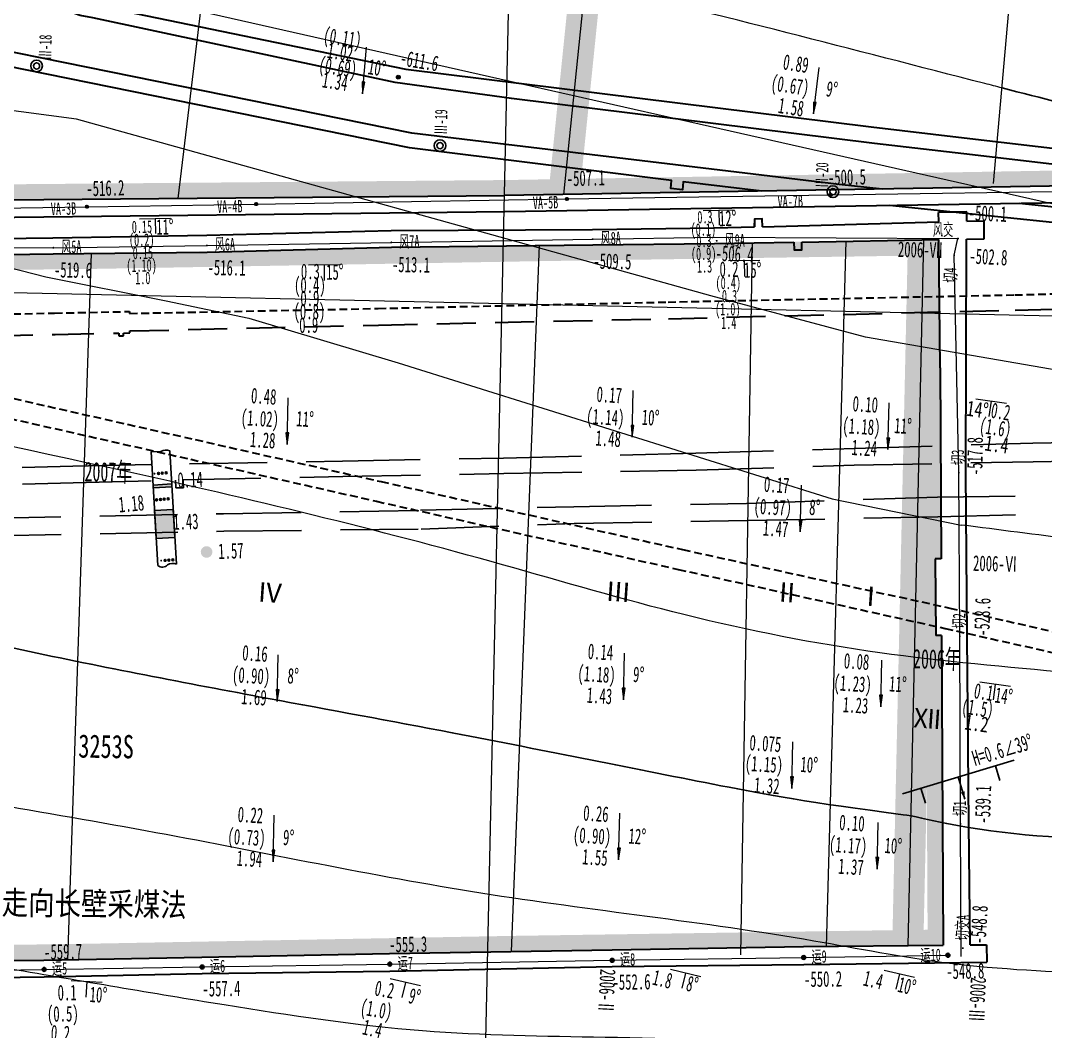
# Model space of a CAD drawing. Header units: millimetres. Extents: x 97264 to 263559, y 385279 to 783825.
# Drawn here: x 97470.9 to 97734.6, y 386539 to 386798.9 of the extents above; entities that cross this region are included whole.
import ezdxf

# ---------------------------------------------------------------- set-up
doc = ezdxf.new("R2010")
doc.units = ezdxf.units.MM
doc.linetypes.add('2-1', pattern=[3, 2, -1])
for name, color, linetype in [('DZ-等高线', 7, 'Continuous'), ('图廓方格网', 7, 'Continuous'), ('岩巷巷道及名称', 30, 'Continuous'), ('岩巷高程点', 30, 'Continuous'), ('工作面内煤层产状及注记', 7, 'Continuous'), ('工作面月采线及注记', 7, 'Continuous'), ('工作面煤层小柱状及注记', 7, 'Continuous'), ('工作面编号', 7, 'Continuous'), ('工作面采煤方法', 7, 'Continuous'), ('巷道掘进点位及日期', 7, 'Continuous'), ('断层井巷实测', 1, 'Continuous'), ('测量永久导线点', 18, 'Continuous'), ('测量永久导线点名称', 7, 'Continuous'), ('煤巷-测点标高', 7, 'Continuous'), ('煤巷-测点点号', 7, 'Continuous'), ('煤巷-测点符号', 7, 'Continuous'), ('煤巷12-1甲巷道及名称', 3, 'Continuous'), ('煤巷5巷道及名称', 7, 'Continuous'), ('煤巷5巷道导线', 254, 'Continuous'), ('煤巷5高程点', 7, 'Continuous'), ('煤巷5高程点名称', 7, 'Continuous'), ('煤巷8巷道及名称', 8, 'Continuous'), ('采空区边界颜色2、7', 7, 'Continuous'), ('采空区边界颜色3、8', 7, 'Continuous'), ('采空区边界颜色4、9', 7, 'Continuous'), ('采面产状', 7, 'Continuous')]:
    doc.layers.add(name, color=color, linetype=linetype)
for name, color, linetype, lineweight in [('DZ7煤煤巷', 7, 'Continuous', 30), ('工作面回采年度', 7, 'Continuous', 0), ('煤层产状', 7, 'Continuous', 15), ('采空区边界颜色1、6', 243, 'Continuous', 0)]:
    doc.layers.add(name, color=color, linetype=linetype, lineweight=lineweight)
doc.styles.add('2巷道名称、边界、露头、断层等名称注记', font='simfang.ttf', dxfattribs={"width": 0.83, "height": 6})
doc.styles.add('HT', font='simhei.ttf', dxfattribs={"width": 0.9})
doc.styles.add('hzsd', font='simhei.ttf', dxfattribs={"width": 0.7})
doc.styles.add('工作面回采年度、钻孔编号注记', font='', dxfattribs={"width": 0.6, "height": 5})
doc.styles.add('工作面月份回采注记', font='', dxfattribs={"height": 5})
doc.styles.add('工作面编号、露天采掘机械编号', font='', dxfattribs={"width": 0.7, "height": 6})
doc.styles.add('测点标高', font='simhei.ttf', dxfattribs={"width": 0.7, "height": 2})
doc.styles.add('测点编号', font='simhei.ttf', dxfattribs={"width": 0.6, "height": 3.2})
doc.styles.add('点号', font='simhei.ttf', dxfattribs={"width": 0.75})
doc.styles.add('高程、煤厚、断层产状要素等数字注记', font='simhei.ttf', dxfattribs={"width": 0.6, "height": 4})
doc.styles.get('工作面回采年度、钻孔编号注记').set_extended_font_data('SimSun')
doc.styles.get('工作面月份回采注记').set_extended_font_data('SimSun')
doc.styles.get('工作面编号、露天采掘机械编号').set_extended_font_data('SimSun')

# ---------------------------------------------------------------- blocks, each defined once
blk = doc.blocks.new('cdmh')
blk.add_circle((0, 0), 0.25)
for tag, p, height, style, width in [('点号', (0.7, 1), 1.6, '点号', 0.8), ('标高', (3.8, 0), 2, '测点标高', 0.7)]:
    blk.add_attdef(tag, p, '', height=height, rotation=90, dxfattribs=dict(style=style, width=width))
at = {"style": '测点标高', "width": 0.7, "flags": 1}
for tag, p in [('左帮', (-0.5, -3)), ('右帮', (2, -3))]:
    blk.add_attdef(tag, p, '', height=2, rotation=90, dxfattribs=at)
blk = doc.blocks.new('czh')
at = {"color": 0}
for p, q in [((0, 0), (0, 2)), ((-2, 0), (2, 0))]:
    blk.add_line(p, q, dxfattribs=at)
at = {"style": 'hzsd', "width": 0.85}
for tag, p in [('倾角', (-3, 3)), ('结构1', (3, 0)), ('结构2', (3, -3)), ('结构3', (3, -6))]:
    blk.add_attdef(tag, p, '', height=2, dxfattribs=at)
at = {"style": 'hzsd', "width": 0.85, "flags": 1}
blk.add_attdef('倾向', (1, 3), '', height=2, dxfattribs=at)
blk = doc.blocks.new('dcv')
at = {"color": 1}
for p, q in [((0, 0), (0, 3)), ((-5, 0), (-5, 2)), ((5, 0), (5, 2)), ((-7.5, 0), (7.5, 0))]:
    blk.add_line(p, q, dxfattribs=at)
blk.add_lwpolyline([(0, 3, 0, 0.5, 0), (0, 2, 0.5, 0.5, 0)], format="xyseb", dxfattribs=at)
at = {"style": 'hzsd', "width": 0.85, "flags": 1}
for tag, p in [('性质', (5.27, 4.38)), ('倾向', (-5.63, 4.18)), ('标高', (8.5, -3))]:
    blk.add_attdef(tag, p, '', height=2, dxfattribs=at)
at = {"style": 'hzsd', "width": 0.85}
for tag, p in [('编号', (8.5, 0)), ('产状', (-7, -3.49))]:
    blk.add_attdef(tag, p, '', height=2, dxfattribs=at)
blk = doc.blocks.new('CD-MH')
at = {"layer": '煤巷-测点符号', "ltscale": 10, "const_width": 0.125}
blk.add_lwpolyline([(-0.0625, 0, 1), (0.0625, 0, 1)], format="xyb", close=True, dxfattribs=at)
at = {"ltscale": 10, "style": '测点标高', "width": 0.7, "flags": 1}
for tag, p in [('左帮', (-0.5, -3)), ('右帮', (2, -3))]:
    blk.add_attdef(tag, p, '', height=2, rotation=88, dxfattribs=at)
at = {"layer": '煤巷-测点标高', "ltscale": 10, "style": '测点标高', "width": 0.7}
blk.add_attdef('标高', (3.8, 0), '', height=2, rotation=88, dxfattribs=at)
at = {"layer": '煤巷-测点点号', "ltscale": 10, "style": '点号', "width": 0.8}
blk.add_attdef('点号', (0.7, 1), '', height=1.6, rotation=90, dxfattribs=at)
blk = doc.blocks.new('9')
at = {"layer": '采面产状', "lineweight": 5}
h = blk.add_hatch(color=7, dxfattribs=at)
h.dxf.hatch_style = 1
h.paths.add_polyline_path([(92912.44, 387758.62), (92909.43, 387758.96), (92912.26, 387757.89)])
at = {"layer": '采面产状', "color": 7, "lineweight": 15}
blk.add_lwpolyline([(92912.44, 387758.62), (92909.43, 387758.96), (92912.26, 387757.89)], close=True, dxfattribs=at)
blk.add_lwpolyline([(92909.43, 387758.96), (92921.1, 387756.16)], dxfattribs=at)

msp = doc.modelspace()

# ---------------------------------------------------------------- hatches: boundary and pattern name
at = {"layer": '工作面煤层小柱状及注记', "ltscale": 10}
for points in [[(97505.41, 386682.66, 1), (97505.43, 386682.16, 1)], [(97505.09, 386678.78), (97509.88, 386679.05), (97509.84, 386679.75), (97505.05, 386679.47)], [(97505.91, 386675.92, 1), (97505.95, 386675.42, 1)], [(97505.85, 386665.75), (97510.64, 386666.03), (97510.22, 386673.16), (97505.43, 386672.89)], [(97507.09, 386660.29, 1), (97507.12, 386659.79, 1)]]:
    msp.add_hatch(color=7, dxfattribs=at).paths.add_polyline_path(points)
h = msp.add_hatch(color=7, dxfattribs=at)
h.paths.add_polyline_path([(97506.43, 386682.72, 1), (97506.45, 386682.23, 1)])
h.paths.add_polyline_path([(97507.41, 386682.31, 1), (97507.39, 386682.81, 1)])
h.paths.add_polyline_path([(97508.41, 386682.88, 1), (97508.43, 386682.38, 1)])
h = msp.add_hatch(dxfattribs=at)
h.set_pattern_fill('ANSI31', scale=0.8, angle=75.3546, style=0)
h.set_pattern_definition([(120.354633087, (378489.001, 235712.39469), (-0.086291407733, -0.050535066552), [])])
h.paths.add_polyline_path([(97506, 386675.91, 1), (97505.87, 386675.42, 1)])
h = msp.add_hatch(color=7, dxfattribs=at)
h.paths.add_polyline_path([(97506.93, 386676.01, 1), (97506.96, 386675.51, 1)])
h.paths.add_polyline_path([(97507.93, 386675.61, 1), (97507.89, 386676.11, 1)])
h.paths.add_polyline_path([(97508.91, 386676.2, 1), (97508.94, 386675.7, 1)])
h = msp.add_hatch(color=7, dxfattribs=at)
edge = h.paths.add_edge_path()
edge.add_arc((97518.79, 386662.26), 1.5, 196.5706, 556.5706)
h = msp.add_hatch(color=7, dxfattribs=at)
h.paths.add_polyline_path([(97508.11, 386660.36, 1), (97508.13, 386659.86, 1)])
h.paths.add_polyline_path([(97509.1, 386659.95, 1), (97509.08, 386660.44, 1)])
h.paths.add_polyline_path([(97510.09, 386660.51, 1), (97510.12, 386660.01, 1)])

# ---------------------------------------------------------------- linework, layer by layer
at = {"layer": 'DZ-等高线', "color": 0, "lineweight": 15, "ltscale": 10}
for points in [[(97482.57, 386809.21), (97781.1, 386741.8)], [(97648.47, 386728.11), (97485.35, 386773.6), (97362.97, 386789.76)], [(97367.94, 386761.69), (97427.89, 386745.87), (97444.57, 386741.44), (97477.47, 386733.02), (97508.4, 386726.82), (97529.66, 386722.36), (97568.06, 386710.92), (97679.73, 386675.89), (97712.94, 386669.2)], [(97778.09, 386703.7), (97742.84, 386708.04), (97688.29, 386717.54), (97648.47, 386728.11)]]:
    msp.add_lwpolyline(points, dxfattribs=at)
for points, knots in [([(97723.42, 386781.59), (97721.96, 386781.97), (97686.49, 386791.02), (97549.25, 386827.03), (97400.3, 386853.1), (97288.56, 386883.47), (97278.71, 386886.2)], [1057.650562, 1057.650562, 1057.650562, 1057.650562, 1062.170008, 1167.115722, 1483.836183, 1514.506978, 1514.506978, 1514.506978, 1514.506978]), ([(97737.93, 386631.46), (97721.55, 386632.93), (97688.18, 386635.93), (97639.41, 386645.94), (97575.3, 386665.09), (97470.53, 386689.99), (97364.33, 386710.44), (97291.52, 386726.33), (97275.23, 386730.08)], [0, 0, 0, 0, 49.317469, 100.461815, 149.006327, 249.984515, 423.325575, 473.489274, 473.489274, 473.489274, 473.489274]), ([(97273.32, 386644.22), (97283.43, 386641.14), (97331.5, 386626.66), (97408.55, 386606.01), (97504.84, 386591.21), (97589.61, 386572.97), (97657.93, 386566.07), (97697.62, 386558.09), (97708.96, 386556.65)], [34.957321, 34.957321, 34.957321, 34.957321, 66.675595, 185.554814, 273.781032, 358.79212, 445.381918, 479.754435, 479.754435, 479.754435, 479.754435]), ([(97468.3, 386555.11), (97486.61, 386551.97), (97521.85, 386545.94), (97572.77, 386538.17), (97639.7, 386537.44), (97697.32, 386535.44), (97739.22, 386533.23), (97747.18, 386532.83)], [0, 0, 0, 0, 55.769843, 107.286125, 154.233986, 256.30018, 280.228102, 280.228102, 280.228102, 280.228102]), ([(97708.96, 386556.65), (97723.46, 386554.85), (97737.95, 386554.36), (97751.1, 386553.72), (97755.92, 386553.46)], [0, 0, 0, 0, 38.475286, 42.416838, 42.416838, 42.416838, 42.416838])]:
    msp.add_open_spline(points, degree=3, knots=knots, dxfattribs=at)
at = {"layer": 'DZ-等高线', "color": 0, "lineweight": -3}
msp.add_spline([(97723.42, 386781.59), (97783.95, 386766.16), (97785.32, 386765.81)], degree=3, dxfattribs=at)
for points, knots in [([(97698.02, 386594.7), (97673.62, 386597.85), (97642.93, 386603.63), (97590.23, 386614.4), (97529.26, 386625.53), (97470.84, 386636.73), (97406.25, 386651.79), (97346.07, 386666.53), (97302.81, 386682.26), (97280.68, 386688.78), (97274.94, 386690.47)], [63.729946, 63.729946, 63.729946, 63.729946, 103.890069, 177.060327, 225.199295, 289.813632, 355.467107, 424.211007, 475.464676, 493.415333, 493.415333, 493.415333, 493.415333]), ([(97756.59, 386587.85), (97740.31, 386588.63), (97719.06, 386589.65), (97700.24, 386594.5), (97698.02, 386594.7)], [0, 0, 0, 0, 48.812887, 63.729946, 63.729946, 63.729946, 63.729946]), ([(97271.62, 386556.98), (97283.93, 386553.47), (97313.68, 386545.01), (97373.73, 386537.73), (97460.52, 386524.07), (97552.47, 386507.88), (97653.03, 386505.2), (97713.23, 386505.15), (97750.99, 386504.87)], [0, 0, 0, 0, 38.334499, 92.677993, 180.9941, 302.258479, 371.914595, 482.516396, 482.516396, 482.516396, 482.516396])]:
    msp.add_open_spline(points, degree=3, knots=knots, dxfattribs=at)
at = {"layer": 'DZ-等高线', "color": 0, "lineweight": 15, "ltscale": 10}
msp.add_open_spline([(97770.94, 386661.91), (97751.59, 386664.22), (97732.27, 386666.71), (97712.94, 386669.2)], degree=3, dxfattribs=at)
at = {"layer": 'DZ7煤煤巷', "color": 32, "linetype": '2-1', "lineweight": -3, "ltscale": 10}
for points in [[(97310.2, 386680.75), (97331.64, 386681.21), (97365.83, 386681.56), (97399.14, 386682.38), (97441.38, 386683.21), (97484.42, 386684.36), (97553.73, 386685.65), (97595.21, 386686.42), (97644.65, 386687.67), (97685.48, 386688.88), (97731.34, 386690.25), (97763.56, 386690.73), (97800.34, 386691.46), (97852.78, 386692.28), (97890.51, 386693.69), (97938.69, 386694.46), (97963.38, 386695.02), (98011.4, 386695.83), (98048.9, 386696.54), (98093.88, 386697.84), (98176.48, 386699.37), (98238.35, 386701.01), (98238.35, 386701.01), (98281.11, 386701.77)], [(97310.31, 386675.35), (97326.3, 386675.88), (97326.27, 386676.88), (97331.72, 386677.07), (97365.91, 386677.37), (97399.23, 386678.18), (97441.48, 386679.01), (97484.51, 386680.06), (97510.79, 386680.74), (97510.84, 386678.74), (97512.84, 386678.8), (97512.79, 386680.8), (97553.82, 386681.65), (97595.29, 386682.42), (97644.74, 386683.32), (97685.4, 386684.57), (97731.42, 386685.47), (97763.73, 386686.03)], [(97309.95, 386666.55), (97336.41, 386667.59), (97336.33, 386669.51), (97338.32, 386669.66), (97338.42, 386667.67), (97343.92, 386667.89), (97343.92, 386668.64), (97377.5, 386669.3), (97377.55, 386671.5), (97380.06, 386671.55), (97380.01, 386669.35), (97384.91, 386669.45), (97384.92, 386668.7), (97388.89, 386668.78), (97419.52, 386670.04), (97461.3, 386670.87), (97523.11, 386672.11), (97573.86, 386672.98), (97613.27, 386673.91), (97657.7, 386674.71), (97706.79, 386676.4), (97763.47, 386677.04)], [(97309.84, 386662.56), (97343.96, 386663.89), (97343.96, 386663.14), (97384.96, 386663.95), (97384.95, 386664.7), (97388.97, 386664.78), (97419.59, 386665.45), (97461.39, 386666.34), (97523.2, 386667.61), (97573.96, 386668.15), (97613.36, 386669.56), (97657.87, 386670.34), (97706.89, 386671.31), (97763.5, 386672.78)]]:
    msp.add_lwpolyline(points, dxfattribs=at)
at = {"layer": '图廓方格网', "color": 7, "lineweight": 0}
msp.add_line((97585.43, 386304.37), (97601.9, 387043.93), dxfattribs=at)
at = {"layer": '图廓方格网', "color": 0, "lineweight": 0}
msp.add_line((98616.85, 386703.3), (97275.3, 386733.18), dxfattribs=at)
at = {"layer": '岩巷巷道及名称', "lineweight": 30, "ltscale": 2}
for points in [[(97364.78, 386890.63), (97381.52, 386887.16), (97388.06, 386885.78), (97393.96, 386883.45), (97399.22, 386880.01), (97470.79, 386816.35), (97478.57, 386809.49), (97481.61, 386806.77), (97485.17, 386804.5), (97489.36, 386803.07), (97570.07, 386786.44), (97689.72, 386771.57), (97713.64, 386768.76)], [(97713.55, 386764.64), (97690.64, 386767.32), (97597.23, 386778.91), (97567.33, 386782.95), (97489.53, 386799.65), (97486.29, 386800.24), (97483.86, 386801.07), (97480.24, 386802.99), (97475.99, 386806.3), (97417.22, 386858.22)], [(97661.61, 386755.04), (97641.38, 386757.41), (97641.21, 386755.41), (97638.22, 386755.76), (97638.38, 386757.76), (97570.96, 386766.2), (97373.78, 386806.27), (97306.95, 386820.27)], [(97692.62, 386755.58), (97681.53, 386756.74), (97571.57, 386769.96), (97374.55, 386809.99), (97373.13, 386810.29)], [(97713.64, 386768.76), (97808.88, 386757.58)], [(97778.49, 386757.06), (97713.55, 386764.64)], [(97692.62, 386755.58), (97688.56, 386756)], [(97926.71, 386727.2), (97893.56, 386732.43), (97736.84, 386750.96), (97727.84, 386751.9)], [(97713.21, 386749.41), (97694.48, 386751.36)], [(97933.96, 386722.31), (97893.09, 386728.45), (97736.42, 386746.98), (97713.21, 386749.41)]]:
    msp.add_lwpolyline(points, dxfattribs=at)
at = {"layer": '岩巷高程点', "const_width": 0.5}
msp.add_lwpolyline([(97567.86, 386784.39, 1), (97568.36, 386784.33, 1)], format="xyb", close=True, dxfattribs=at)
at = {"layer": '岩巷高程点', "lineweight": 0, "ltscale": 2}
msp.add_circle((97568.11, 386784.36), 0.5, dxfattribs=at)
at = {"layer": '工作面月采线及注记', "color": 0, "lineweight": 0, "ltscale": 2}
for points in [[(97721.24, 386757.05), (97733.51, 386895.44)], [(97511.44, 386753.18), (97528.32, 386892.74)], [(97610.72, 386754.16), (97625, 386894.01)], [(97659.18, 386741.75), (97656.11, 386558.66)], [(97683.24, 386742.17), (97678.17, 386560.84)], [(97703.22, 386742.51), (97699.17, 386561.05)], [(97489.09, 386739.05), (97483.04, 386557.43)], [(97604.37, 386741.05), (97597.12, 386559.54)]]:
    msp.add_lwpolyline(points, dxfattribs=at)
at = {"layer": '工作面煤层小柱状及注记', "color": 7, "ltscale": 10}
for points in [[(97507.03, 386688.12), (97504.56, 386687.98)], [(97506.25, 386658.83), (97504.56, 386687.98)], [(97511.04, 386659.11), (97509.35, 386688.26)], [(97505.05, 386679.47), (97509.84, 386679.75)], [(97505.09, 386678.78), (97509.88, 386679.05)], [(97505.43, 386672.89), (97510.22, 386673.16)]]:
    msp.add_lwpolyline(points, dxfattribs=at)
for points in [[(97505.09, 386678.78), (97509.88, 386679.05), (97509.84, 386679.75), (97505.05, 386679.47)], [(97505.85, 386665.75), (97510.64, 386666.03), (97510.22, 386673.16), (97505.43, 386672.89)]]:
    msp.add_lwpolyline(points, close=True, dxfattribs=at)
for centre in [(97506.44, 386682.47), (97507.4, 386682.56), (97508.42, 386682.63), (97505.93, 386675.67), (97505.93, 386675.66), (97506.95, 386675.76), (97507.91, 386675.86), (97508.93, 386675.95), (97508.12, 386660.11), (97509.09, 386660.19), (97510.1, 386660.26)]:
    msp.add_circle(centre, 0.249, dxfattribs=at)
for centre, radius, start, end in [((97508.31, 386686.08), 2.41, 64.5785, 122.0634), ((97507.42, 386660.07), 1.71, 226.6723, 319.9696), ((97510, 386656.93), 2.41, 64.5785, 122.0634)]:
    msp.add_arc(centre, radius, start, end, dxfattribs=at)
at = {"layer": '测量永久导线点', "color": 7}
for centre, radius in [((97475.05, 386787.25), 1.5), ((97475.05, 386787.25), 0.8), ((97578.84, 386766.76), 1.5), ((97578.84, 386766.76), 0.8), ((97679.91, 386754.91), 1.5), ((97679.91, 386754.91), 0.8)]:
    msp.add_circle(centre, radius, dxfattribs=at)
at = {"layer": '煤层产状', "color": 7, "lineweight": 0}
for p, q in [((97654.52, 386750.2), (97646.53, 386750.02)), ((97650.58, 386750.11), (97650.67, 386746.32)), ((97509.52, 386748.02), (97501.53, 386747.84)), ((97505.58, 386747.93), (97505.67, 386744.14))]:
    msp.add_line(p, q, dxfattribs=at)
at = {"layer": '煤层产状'}
for p, q in [((97553.03, 386736.14), (97545.03, 386736.04)), ((97549.03, 386736.09), (97549.08, 386732.09)), ((97661.08, 386737.19), (97653.08, 386737.09)), ((97657.08, 386737.14), (97657.14, 386733.14))]:
    msp.add_line(p, q, dxfattribs=at)
at = {"layer": '煤层产状', "color": 7}
for p, q in [((97645.9, 386553.05), (97638.11, 386554.89)), ((97700.9, 386552.83), (97693.12, 386554.66)), ((97491.96, 386551.55), (97483.97, 386552.02)), ((97487.97, 386551.79), (97487.73, 386547.79)), ((97573.82, 386550.66), (97566.04, 386552.49)), ((97569.93, 386551.57), (97569.01, 386547.68)), ((97642, 386553.97), (97641.08, 386550.08)), ((97697.01, 386553.75), (97696.09, 386549.85))]:
    msp.add_line(p, q, dxfattribs=at)
at = {"layer": '煤巷12-1甲巷道及名称', "color": 3, "linetype": '2-1', "lineweight": 30}
for points in [[(97381.12, 386721.64), (97397.44, 386717.96), (97442.84, 386707.66), (97515.85, 386691.16), (97563.68, 386680.37), (97641.25, 386662.87), (97709.96, 386647.84), (97774.74, 386633.15), (97842.96, 386617.75), (97891.22, 386606.85), (97955.54, 386592.31), (98014.85, 386578.95), (98081.25, 386563.77), (98096.52, 386560.33), (98127.39, 386553.38)], [(97379.62, 386716.64), (97396.3, 386712.88), (97441.69, 386702.59), (97514.7, 386686.09), (97562.54, 386675.3), (97640.11, 386657.8), (97708.78, 386642.61), (97773.6, 386628.07), (97841.81, 386612.68), (97890.07, 386601.77), (97951.47, 386587.9), (97953.91, 386585.09), (97957.81, 386584.21), (97958.29, 386586.36), (98013.71, 386573.88), (98080.11, 386558.7), (98095.37, 386555.25), (98126.17, 386548.33)]]:
    msp.add_lwpolyline(points, dxfattribs=at)
at = {"layer": '煤巷5巷道及名称', "lineweight": 30, "ltscale": 10}
for p, q in [((97714.34, 386749.71), (97707.1, 386749.57)), ((97707.49, 386709.65, -548.86), (97707.49, 386709.65, -548.86)), ((97707.49, 386709.65, -548.79), (97707.76, 386660.53, -548.79)), ((97707.86, 386640.83, -548.79), (97708.29, 386561.15, -548.79)), ((97565.88, 386559.04, -555.32), (97623.09, 386559.96, -552.62)), ((97623.09, 386559.96, -552.62), (97672.36, 386560.79, -550.22)), ((97672.36, 386560.79, -550.22), (97708.29, 386561.15, -548.89)), ((97715.26, 386561.22, -548.63), (97719.46, 386561.26, -548.47)), ((97429.79, 386556.9, -562.07), (97476.96, 386557.32, -559.67)), ((97476.96, 386557.32, -559.67), (97517.6, 386558.05, -557.36)), ((97517.6, 386558.05, -557.36), (97565.88, 386559.04, -555.32)), ((97672.43, 386556.19, -550.22), (97719.52, 386556.79, -548.47)), ((97517.66, 386553.85, -557.36), (97565.96, 386554.44, -555.32)), ((97565.96, 386554.44, -555.32), (97623.15, 386555.66, -552.62)), ((97623.15, 386555.66, -552.62), (97672.43, 386556.19, -550.22)), ((97429.85, 386552.35, -562.07), (97477.02, 386553.02, -559.67)), ((97477.02, 386553.02, -559.67), (97517.66, 386553.85, -557.36))]:
    msp.add_line(p, q, dxfattribs=at)
at = {"layer": '煤巷5巷道及名称', "color": 0, "lineweight": 30, "ltscale": 2}
for points in [[(97980.98, 386760.55), (97595.44, 386753.9)], [(98015.18, 386756.53), (97595.53, 386749.77)]]:
    msp.add_lwpolyline(points, dxfattribs=at)
at = {"layer": '煤巷5巷道及名称', "lineweight": 30, "ltscale": 2}
for points in [[(97299.01, 386751.36), (97595.44, 386753.9)], [(97595.53, 386749.77), (97298.9, 386746.31)]]:
    msp.add_lwpolyline(points, dxfattribs=at)
at = {"layer": '煤巷5巷道及名称', "lineweight": 30, "ltscale": 10}
for points in [[(97707.12, 386747.13), (97707.1, 386749.57)], [(97714.34, 386747.32), (97714.34, 386749.71)], [(97661.78, 386745.91), (97661.74, 386747.9), (97659.74, 386747.86), (97659.78, 386745.86)], [(97659.78, 386745.86), (97659.76, 386746.86)], [(97661.78, 386745.91), (97707.12, 386747.13)], [(97714.34, 386747.32), (97718.84, 386747.44)], [(97718.82, 386742.78), (97718.84, 386747.44)], [(97431.07, 386742.43), (97479.2, 386743.07), (97518.84, 386743.69), (97566.28, 386744.91), (97618.09, 386745.21), (97649.49, 386745.59), (97659.78, 386745.86)], [(97431.06, 386738.23), (97479.32, 386738.94), (97518.91, 386739.39), (97566.35, 386740.62), (97618.17, 386741.21), (97649.47, 386741.59), (97659.69, 386741.76)], [(97659.69, 386741.76), (97669.89, 386741.94)], [(97669.89, 386741.94), (97669.93, 386739.94), (97671.93, 386739.97), (97671.89, 386741.97)], [(97671.89, 386741.97), (97707.17, 386742.58)], [(97707.49, 386709.65), (97707.17, 386742.58)], [(97714.46, 386640.59), (97714.11, 386682.71), (97714.32, 386742.7)], [(97714.32, 386742.7), (97718.82, 386742.78)], [(97707.76, 386660.53), (97706.26, 386660.53)], [(97707.86, 386640.83), (97706.36, 386640.82)], [(97715.26, 386561.22), (97714.84, 386592.37), (97714.46, 386640.64)]]:
    msp.add_lwpolyline(points, dxfattribs=at)
for points, elevation in [([(97706.26, 386660.53), (97706.36, 386640.82)], -548.79), ([(97719.46, 386561.26), (97719.51, 386556.79)], -548.47)]:
    msp.add_lwpolyline(points, dxfattribs=dict(at, elevation=elevation))
at = {"layer": '煤巷5巷道导线', "lineweight": 0}
for p, q in [((97712.74, 386592.36, -539.06), (97712.56, 386640.58, -528.55)), ((97712.89, 386558.28, -549.33), (97712.74, 386592.36, -539.06)), ((97565.93, 386556.29, -555.32), (97623.13, 386557.26, -552.62)), ((97623.13, 386557.26, -552.62), (97672.4, 386557.99, -550.22)), ((97672.4, 386557.99, -550.22), (97709.5, 386558.56, -548.84)), ((97429.82, 386554.25, -562.07), (97476.99, 386554.92, -559.67)), ((97476.99, 386554.92, -559.67), (97517.64, 386555.55, -557.36)), ((97517.64, 386555.55, -557.36), (97565.94, 386556.29, -555.34))]:
    msp.add_line(p, q, dxfattribs=at)
msp.add_lwpolyline([(97297.9, 386766.74), (97297.15, 386748.07), (97368.12, 386749.1), (97448.22, 386750.38), (97488, 386751.05), (97531.56, 386751.73), (97611.49, 386753.04), (97679.34, 386754.09), (97748.26, 386755.15), (97796.1, 386755.91), (97870.59, 386756.94), (97897.4, 386757.37), (97939.5, 386758.11), (97983.95, 386758.5)], dxfattribs=at)
at = {"layer": '煤巷5巷道导线', "lineweight": 0, "elevation": -502.77}
msp.add_lwpolyline([(97711.11, 386738.57), (97712.09, 386742.86)], dxfattribs=at)
at = {"layer": '煤巷5巷道导线', "lineweight": 0}
for points in [[(97431.06, 386740.63, -523.72), (97479.37, 386740.49, -519.56), (97518.88, 386741.09, -516.09), (97566.33, 386741.87, -513.14), (97618.13, 386742.71, -509.53), (97649.48, 386743.19, -506.41), (97712.09, 386742.86, -500.07)], [(97712.56, 386640.58, -528.55), (97712.31, 386682.66, -577.79), (97711.11, 386738.57, -502.77)], [(97712.89, 386558.28, -546.53), (97712.89, 386558.28, -546.53), (97712.74, 386592.36, -539.06), (97712.56, 386640.58, -528.55)]]:
    msp.add_polyline3d(points, dxfattribs=at)
at = {"layer": '煤巷5高程点', "const_width": 0.5}
for points in [[(97679.09, 386754.12, 1), (97679.59, 386754.07, 1)], [(97531.31, 386751.75, 1), (97531.81, 386751.7, 1)], [(97611.24, 386753.07, 1), (97611.73, 386753.02, 1)], [(97487.75, 386751.08, 1), (97488.25, 386751.03, 1)]]:
    msp.add_lwpolyline(points, format="xyb", close=True, dxfattribs=at)
for points, elevation in [([(97565.69, 386556.32, 1), (97566.18, 386556.26, 1)], -555.34), ([(97622.88, 386557.28, 1), (97623.37, 386557.23, 1)], -552.62), ([(97672.15, 386558.01, 1), (97672.65, 386557.96, 1)], -550.22), ([(97709.25, 386558.58, 1), (97709.74, 386558.53, 1)], -548.84), ([(97476.75, 386554.94, 1), (97477.24, 386554.89, 1)], -559.67), ([(97517.39, 386555.57, 1), (97517.89, 386555.52, 1)], -557.36)]:
    msp.add_lwpolyline(points, format="xyb", close=True, dxfattribs=dict(at, elevation=elevation))
at = {"layer": '煤巷5高程点', "lineweight": 0, "ltscale": 2}
for centre in [(97679.34, 386754.09), (97531.56, 386751.73), (97611.49, 386753.04), (97488, 386751.05)]:
    msp.add_circle(centre, 0.4, dxfattribs=at)
at = {"layer": '煤巷8巷道及名称', "color": 252, "linetype": '2-1', "lineweight": 30}
msp.add_lwpolyline([(97411.51, 386721.34), (97423.01, 386721.94), (97447.22, 386722.45), (97447.2, 386723.15), (97448.4, 386723.18), (97448.42, 386722.48), (97448.81, 386722.49), (97448.79, 386723.04), (97449.83, 386723.06), (97449.83, 386723.76), (97451.03, 386723.78), (97451.03, 386723.08), (97479.69, 386723.7), (97498.98, 386724.1), (97498.99, 386723.6), (97562.95, 386724.88), (97637.49, 386726.54), (97726.68, 386728.37), (97803.66, 386730.38)], dxfattribs=at)
at = {"layer": '煤巷8巷道及名称', "color": 252, "linetype": '2-1', "lineweight": 30, "ltscale": 5}
msp.add_lwpolyline([(97411.59, 386717.37), (97423.18, 386717.74), (97449.03, 386718.29), (97449.07, 386717.54), (97479.81, 386718.2), (97496.23, 386718.54), (97496.25, 386717.83), (97497.45, 386717.86), (97497.43, 386718.56), (97499.07, 386718.6), (97499.06, 386719.1), (97563.05, 386720.63), (97637.58, 386722.24), (97726.78, 386724.47), (97803.74, 386726.52)], dxfattribs=at)
at = {"layer": '采空区边界颜色1、6', "color": 243, "lineweight": 0, "ltscale": 10, "const_width": 4}
msp.add_lwpolyline([(97701.22, 386563.08), (97705.17, 386740.53), (97705.19, 386740.53), (97705.49, 386709.63), (97705.75, 386662.52), (97704.25, 386662.51), (97704.37, 386638.81), (97705.87, 386638.82), (97706.28, 386563.13)], close=True, dxfattribs=at)
at = {"layer": '采空区边界颜色2、7', "color": 60, "lineweight": 0, "ltscale": 2, "const_width": 4}
msp.add_lwpolyline([(97483, 386559.43), (97597.08, 386561.54), (97697.22, 386563.04), (97701.17, 386740.48), (97604.41, 386739.05), (97489.13, 386737.05), (97479.35, 386736.94), (97431.09, 386736.23), (97390.41, 386735.31), (97344.95, 386734.8), (97341.01, 386557.71), (97396.37, 386558.23), (97413, 386558.56)], close=True, dxfattribs=at)
at = {"layer": '采空区边界颜色3、8', "color": 40, "lineweight": 0, "ltscale": 2, "const_width": 4}
msp.add_lwpolyline([(97626.81, 386892.03), (97612.94, 386756.2), (97979.02, 386762.52), (97980.69, 386857.32), (97979.1, 386857.36), (97979.63, 386886.46), (97981.2, 386886.42), (97981.38, 386896.87)], close=True, dxfattribs=at)
at = {"layer": '采空区边界颜色4、9', "color": 151, "lineweight": 0, "ltscale": 2, "const_width": 4}
msp.add_lwpolyline([(97622.79, 386891.97), (97608.91, 386756.13), (97595.42, 386755.9), (97511.42, 386755.18), (97359.43, 386753.88), (97355.74, 386887.84)], close=True, dxfattribs=at)

# ---------------------------------------------------------------- block references
at = {"layer": '工作面内煤层产状及注记', "lineweight": 15}
for p, rotation in [((494705.53, 351231.27), 98.35944657781678), ((493472.68, 338470.81), 96.5162861972527), ((496176.31, 377866.42), 102.2064106747741), ((496265.12, 377868.31), 102.2064106747741), ((496330.9, 377865.11), 102.2064106747741), ((496308.35, 377844), 102.2064106747741), ((496173.8, 377800.38), 102.2064106747741), ((496262.86, 377800.76), 102.2064106747741), ((496329.04, 377798.97), 102.2064106747741), ((496306.14, 377777.95), 102.2064106747741), ((496172.77, 377759.09), 102.2064106747741), ((496261.62, 377759.66), 102.2064106747741), ((496328.11, 377757.27), 102.2064106747741)]:
    msp.add_blockref('9', p, dxfattribs=dict(at, rotation=rotation))
at = {"layer": '断层井巷实测', "color": 6, "lineweight": 20, "ltscale": 10}
ref = msp.add_blockref('dcv', (97712.14, 386604.42), dxfattribs=dict(at, xscale=1.999999999976915, yscale=2.000000000012121, zscale=2, rotation=196.7242146154753))
ref.add_attrib('产状', 'H=0.6∠39°', (97716.47, 386607.2), dxfattribs={"layer": '0', "color": 7, "height": 4, "rotation": 16.7242, "style": 'HT', "width": 0.6})
at = {"layer": '煤层产状', "lineweight": 0, "ltscale": 10}
ref = msp.add_blockref('czh', (97720.62, 386701.02), dxfattribs=dict(at, xscale=2.00000000002923, yscale=2.000000000012121, zscale=2, rotation=171.7242146135952))
ref.add_attrib('倾角', '14°', (97714.07, 386697.34), dxfattribs={"layer": '0', "height": 4, "rotation": 351.7242, "style": 'HT', "width": 0.75})
ref.add_attrib('结构1', '1.4', (97718.75, 386688.41), dxfattribs={"layer": '0', "height": 4, "rotation": 351.7242, "style": 'HT', "width": 0.75})
ref = msp.add_blockref('czh', (97721.68, 386628.22), dxfattribs=dict(at, xscale=2.00000000002923, yscale=2.000000000012121, zscale=2, rotation=171.7242146135952))
ref.add_attrib('倾角', '14°', (97721.37, 386623.6), dxfattribs={"layer": '0', "height": 4, "rotation": 351.7242, "style": 'HT', "width": 0.6})
ref.add_attrib('结构1', '1.2', (97713.57, 386616.68), dxfattribs={"layer": '0', "height": 4, "rotation": 351.7242, "style": 'HT', "width": 0.75})
at = {"layer": '煤巷5高程点', "lineweight": 0, "ltscale": 10}
ref = msp.add_blockref('CD-MH', (97712.09, 386742.86, -500.07), dxfattribs=dict(at, xscale=2.000000000007792, yscale=2.000000000012121, zscale=2, rotation=269.7062146151233))
ref.add_attrib('点号', '风交', (97705.63, 386743.6, -500.07), dxfattribs={"layer": '煤巷5高程点名称', "ltscale": 10, "height": 3.2, "rotation": 359.7062, "style": '点号', "width": 0.6})
ref.add_attrib('标高', '-500.1', (97714.79, 386747.53, -500.07), dxfattribs={"ltscale": 10, "height": 4, "rotation": 357.7062, "style": '测点标高', "width": 0.6})
ref = msp.add_blockref('CD-MH', (97566.33, 386741.87, -513.14), dxfattribs=dict(at, xscale=1.999999999966005, yscale=2.000000000012121, zscale=2, rotation=270.9322146140136))
ref.add_attrib('点号', '风7A', (97568.35, 386740.5, -513.14), dxfattribs={"layer": '煤巷5高程点名称', "ltscale": 10, "height": 3.2, "rotation": 0.9322, "style": '点号', "width": 0.6})
ref.add_attrib('标高', '-513.1', (97566.45, 386734.27, -513.14), dxfattribs={"ltscale": 10, "height": 4, "rotation": 358.9322, "style": '测点标高', "width": 0.6})
ref = msp.add_blockref('CD-MH', (97618.13, 386742.71, -509.53), dxfattribs=dict(at, xscale=1.999999999993248, yscale=2.000000000012121, zscale=2, rotation=270.8722146150182))
ref.add_attrib('点号', '风8A', (97620.15, 386741.34, -509.53), dxfattribs={"layer": '煤巷5高程点名称', "ltscale": 10, "height": 3.2, "rotation": 0.8722, "style": '点号', "width": 0.6})
ref.add_attrib('标高', '-509.5', (97618.25, 386735.11, -509.53), dxfattribs={"ltscale": 10, "height": 4, "rotation": 358.8722, "style": '测点标高', "oblique": 360, "width": 0.6})
ref = msp.add_blockref('CD-MH', (97650.03, 386742.28, -506.41), dxfattribs=dict(at, xscale=1.999999999977329, yscale=2.000000000012121, zscale=2, rotation=269.3944439752858))
ref.add_attrib('点号', '风9A', (97652.01, 386740.86, -506.41), dxfattribs={"layer": '煤巷5高程点名称', "ltscale": 10, "height": 3.2, "rotation": 359.3944, "style": '点号', "width": 0.6})
ref.add_attrib('标高', '-506.4', (97649.65, 386737.16, -506.41), dxfattribs={"ltscale": 10, "height": 4, "rotation": 357.3944, "style": '测点标高', "oblique": 360, "width": 0.6})
ref = msp.add_blockref('CD-MH', (97479.37, 386740.49, -519.56), dxfattribs=dict(at, xscale=2.000000000033118, yscale=2.000000000012121, zscale=2, rotation=270.8732146158214))
ref.add_attrib('点号', '风5A', (97481.39, 386739.12, -519.56), dxfattribs={"layer": '煤巷5高程点名称', "ltscale": 10, "height": 3.2, "rotation": 0.8732, "style": '点号', "width": 0.6})
ref.add_attrib('标高', '-519.6', (97479.49, 386732.89, -519.56), dxfattribs={"ltscale": 10, "height": 4, "rotation": 358.8732, "style": '测点标高', "oblique": 360, "width": 0.6})
ref = msp.add_blockref('CD-MH', (97518.88, 386741.09, -516.09), dxfattribs=dict(at, xscale=2.000000000006851, yscale=2.000000000012121, zscale=2, rotation=270.9332146137653))
ref.add_attrib('点号', '风6A', (97520.9, 386739.73, -516.09), dxfattribs={"layer": '煤巷5高程点名称', "ltscale": 10, "height": 3.2, "rotation": 0.9332, "style": '点号', "width": 0.6})
ref.add_attrib('标高', '-516.1', (97519, 386733.49, -516.09), dxfattribs={"ltscale": 10, "height": 4, "rotation": 358.9332, "style": '测点标高', "width": 0.6})
ref = msp.add_blockref('CD-MH', (97711.11, 386738.57, -502.77), dxfattribs=dict(at, xscale=1.999999999999447, yscale=2.000000000012121, zscale=1.999999999999447, rotation=358.9891693771468))
ref.add_attrib('点号', '切4', (97711.64, 386731.45, -502.77), dxfattribs={"layer": '煤巷5高程点名称', "ltscale": 10, "height": 3.2, "rotation": 88.9892, "style": '点号', "width": 0.6})
ref.add_attrib('标高', '-502.8', (97714.92, 386736.45, -502.77), dxfattribs={"ltscale": 10, "height": 4, "rotation": 356.9892, "style": '测点标高', "width": 0.6})
ref = msp.add_blockref('CD-MH', (97712.31, 386682.66, -577.79), dxfattribs=dict(at, xscale=1.999999999995222, yscale=2.000000000012121, zscale=2, rotation=1.236214613991858))
ref.add_attrib('点号', '切3', (97713.67, 386684.69, -577.79), dxfattribs={"layer": '煤巷5高程点名称', "ltscale": 10, "height": 3.2, "rotation": 91.2362, "style": '点号', "width": 0.6})
ref.add_attrib('标高', '-517.8', (97718.35, 386681.99, -577.79), dxfattribs={"ltscale": 10, "height": 4, "rotation": 89.2362, "style": '测点标高', "width": 0.6})
ref = msp.add_blockref('CD-MH', (97712.56, 386640.58, -528.55), dxfattribs=dict(at, xscale=2.000000000002892, yscale=2.000000000012121, zscale=2, rotation=0.2172146144134676))
ref.add_attrib('点号', '切2', (97713.95, 386642.59, -528.55), dxfattribs={"layer": '煤巷5高程点名称', "ltscale": 10, "height": 3.2, "rotation": 90.2172, "style": '点号', "width": 0.6})
ref.add_attrib('标高', '-528.6', (97720.16, 386640.61, -528.55), dxfattribs={"ltscale": 10, "height": 4, "rotation": 88.2172, "style": '测点标高', "oblique": 360, "width": 0.6})
ref = msp.add_blockref('CD-MH', (97712.74, 386592.36, -539.06), dxfattribs=dict(at, xscale=2.000000000002892, yscale=2.000000000012121, zscale=2, rotation=0.2172146144134676))
ref.add_attrib('点号', '切1', (97714.13, 386594.37, -539.06), dxfattribs={"layer": '煤巷5高程点名称', "ltscale": 10, "height": 3.2, "rotation": 90.2172, "style": '点号', "width": 0.6})
ref.add_attrib('标高', '-539.1', (97720.34, 386592.39, -539.06), dxfattribs={"ltscale": 10, "height": 4, "rotation": 88.2172, "style": '测点标高', "oblique": 360, "width": 0.6})
ref = msp.add_blockref('CD-MH', (97713.33, 386560.39, -546.53), dxfattribs=dict(at, xscale=2.000000000000132, yscale=2.000000000012121, zscale=2.000000000000132, rotation=358.7242146143208))
ref.add_attrib('点号', '切交A', (97714.78, 386562.36, -546.53), dxfattribs={"layer": '煤巷5高程点名称', "ltscale": 10, "height": 3.2, "rotation": 88.7242, "style": '点号', "width": 0.6})
ref.add_attrib('标高', '-548.8', (97719.21, 386561.48, -546.53), dxfattribs={"ltscale": 10, "height": 4, "rotation": 86.7242, "style": '测点标高', "width": 0.6})
ref = msp.add_blockref('cdmh', (97565.94, 386556.29, -555.34), dxfattribs=dict(at, xscale=2.000000000004357, yscale=2.000000000012121, zscale=2, rotation=270.8802146151033))
ref.add_attrib('点号', '运7', (97567.96, 386554.92, -555.34), dxfattribs={"layer": '煤巷5高程点名称', "height": 3.2, "rotation": 0.8802, "style": 'HT', "width": 0.6})
ref.add_attrib('标高', '-555.3', (97565.78, 386559.34, -555.34), dxfattribs={"height": 4, "rotation": 0.8802, "style": '测点标高', "width": 0.6})
ref = msp.add_blockref('cdmh', (97476.99, 386554.92, -559.67), dxfattribs=dict(at, xscale=2.00000000000627, yscale=2.000000000012121, zscale=2, rotation=270.8902146138885))
ref.add_attrib('点号', '运5', (97479.02, 386553.55, -559.67), dxfattribs={"layer": '煤巷5高程点名称', "height": 3.2, "rotation": 0.8902, "style": 'HT', "width": 0.6})
ref.add_attrib('标高', '-559.7', (97477.02, 386557.41, -559.67), dxfattribs={"height": 4, "rotation": 0.8902, "style": '测点标高', "width": 0.6})
ref = msp.add_blockref('cdmh', (97672.4, 386557.99, -550.22), dxfattribs=dict(at, xscale=2.000000000041958, yscale=2.000000000012121, zscale=2, rotation=270.8822146153939))
ref.add_attrib('点号', '运9', (97674.42, 386556.62, -550.22), dxfattribs={"layer": '煤巷5高程点名称', "height": 3.2, "rotation": 0.8822, "style": 'HT', "width": 0.6})
ref.add_attrib('标高', '-550.2', (97672.52, 386550.39, -550.22), dxfattribs={"height": 4, "rotation": 0.8822, "style": '测点标高', "width": 0.6})
ref = msp.add_blockref('cdmh', (97709.5, 386558.56, -548.84), dxfattribs=dict(at, xscale=2.000000000041958, yscale=2.000000000012121, zscale=2, rotation=270.8822146153939))
ref.add_attrib('点号', '运10', (97702.45, 386557.02, -548.84), dxfattribs={"layer": '煤巷5高程点名称', "height": 3.2, "rotation": 0.8822, "style": 'HT', "width": 0.6})
ref.add_attrib('标高', '-548.8', (97709.09, 386552.45, -548.84), dxfattribs={"height": 4, "rotation": 0.8822, "style": '测点标高', "width": 0.6})
ref = msp.add_blockref('cdmh', (97517.64, 386555.55, -557.36), dxfattribs=dict(at, xscale=2.000000000004357, yscale=2.000000000012121, zscale=2, rotation=270.8802146151033))
ref.add_attrib('点号', '运6', (97519.66, 386554.18, -557.36), dxfattribs={"layer": '煤巷5高程点名称', "height": 3.2, "rotation": 0.8802, "style": 'HT', "width": 0.6})
ref.add_attrib('标高', '-557.4', (97517.75, 386547.95, -557.36), dxfattribs={"height": 4, "rotation": 0.8802, "style": '测点标高', "width": 0.6})
ref = msp.add_blockref('cdmh', (97623.13, 386557.26, -552.62), dxfattribs=dict(at, xscale=1.999999999965651, yscale=2.000000000012121, zscale=2, rotation=270.8502146146577))
ref.add_attrib('点号', '运8', (97625.15, 386555.89, -552.62), dxfattribs={"layer": '煤巷5高程点名称', "height": 3.2, "rotation": 0.8502, "style": 'HT', "width": 0.6})
ref.add_attrib('标高', '-552.6', (97623.24, 386549.66, -552.62), dxfattribs={"height": 4, "rotation": 0.8502, "style": '测点标高', "width": 0.6})

# ---------------------------------------------------------------- texts
at = {"layer": '岩巷高程点', "lineweight": 0, "ltscale": 2, "style": '高程、煤厚、断层产状要素等数字注记', "width": 0.6}
msp.add_text('-611.6', height=4, rotation=350.5825, dxfattribs=at).set_placement((97568.4, 386787.44))
at = {"layer": '工作面内煤层产状及注记', "color": 7, "lineweight": 15, "ltscale": 2, "style": '高程、煤厚、断层产状要素等数字注记', "width": 0.6}
for s, rotation, p in [('(0.11)', 351.0634, (97548.61, 386793.27)), ('1.02', 351.0634, (97549.63, 386789.35)), ('(0.69)', 351.0634, (97547.43, 386785.69)), ('10%%d', 351.0634, (97560.1, 386785.17)), ('0.89', 351.3703, (97666.88, 386786.38)), ('1.34', 351.0634, (97548.31, 386781.78)), ('(0.67)', 351.3703, (97663.77, 386781.01)), ('9%%d', 351.3703, (97677.96, 386779.47)), ('1.58', 351.3703, (97665.64, 386775.19)), ('0.48', 356.3754, (97530.12, 386700.53)), ('0.17', 356.3754, (97619, 386700.89)), ('0.10', 356.3754, (97684.87, 386698.46)), ('(1.02)', 356.3754, (97527.49, 386694.91)), ('(1.14)', 356.3754, (97616.37, 386695.27)), ('11%%d', 356.3754, (97541.76, 386694.61)), ('10%%d', 356.3754, (97630.64, 386694.98)), ('(1.18)', 356.3754, (97682.24, 386692.85)), ('11%%d', 356.3754, (97695.59, 386692.85)), ('1.28', 356.3754, (97529.86, 386689.28)), ('1.48', 356.3754, (97618.74, 386689.64)), ('1.24', 356.3754, (97684.61, 386687.21)), ('0.17', 356.3754, (97662.05, 386677.75)), ('(0.97)', 356.3754, (97659.43, 386672.13)), ('8%%d', 356.3754, (97673.7, 386671.83)), ('1.47', 356.3754, (97661.8, 386666.5)), ('0.14', 356.3754, (97616.75, 386634.77)), ('0.16', 356.3754, (97527.87, 386634.41)), ('0.08', 356.3754, (97682.62, 386632.34)), ('(0.90)', 356.3754, (97525.24, 386628.79)), ('(1.18)', 356.3754, (97614.12, 386629.15)), ('8%%d', 356.3754, (97539.51, 386628.49)), ('9%%d', 356.3754, (97628.39, 386628.85)), ('(1.23)', 356.3754, (97679.99, 386626.72)), ('11%%d', 356.3754, (97694.26, 386626.43)), ('1.69', 356.3754, (97527.61, 386623.16)), ('1.43', 356.3754, (97616.49, 386623.52)), ('1.23', 356.3754, (97682.36, 386621.09)), ('0.075', 356.3754, (97658.34, 386611.3)), ('(1.15)', 356.3754, (97657.18, 386606.01)), ('10%%d', 356.3754, (97671.45, 386605.71)), ('1.32', 356.3754, (97659.55, 386600.38)), ('0.22', 356.3754, (97526.69, 386592.85)), ('0.26', 356.3754, (97615.57, 386593.21)), ('0.10', 356.3754, (97681.44, 386590.78)), ('(0.73)', 356.3754, (97524.07, 386587.23)), ('(0.90)', 356.3754, (97612.95, 386587.59)), ('12%%d', 356.3754, (97627.22, 386587.29)), ('9%%d', 356.3754, (97538.34, 386586.93)), ('(1.17)', 356.3754, (97678.82, 386585.16)), ('10%%d', 356.3754, (97693.09, 386584.87)), ('1.55', 356.3754, (97615.32, 386581.96)), ('1.94', 356.3754, (97526.44, 386581.6)), ('1.37', 356.3754, (97681.19, 386579.53))]:
    msp.add_text(s, height=4, rotation=rotation, dxfattribs=at).set_placement(p)
at = {"layer": '工作面回采年度', "color": 7, "lineweight": 0, "ltscale": 2, "style": '工作面回采年度、钻孔编号注记', "width": 0.6}
for s, p in [('2007年', (97487.36, 386680.45)), ('2006年', (97700.5, 386632.34))]:
    msp.add_text(s, height=5, rotation=359.1037, dxfattribs=at).set_placement(p)
at = {"layer": '工作面月采线及注记', "color": 7, "lineweight": 0, "ltscale": 2, "style": '工作面月份回采注记'}
for s, p in [('Ⅳ', (97531.53, 386649.56)), ('Ⅲ', (97621.14, 386649.78)), ('Ⅱ', (97664.57, 386649.62)), ('Ⅰ', (97686.1, 386648.63)), ('Ⅻ', (97700.63, 386617.17))]:
    msp.add_text(s, height=5, rotation=356.1441, dxfattribs=at).set_placement(p)
at = {"layer": '工作面煤层小柱状及注记', "color": 7, "ltscale": 10, "style": '高程、煤厚、断层产状要素等数字注记', "width": 0.6}
for s, rotation, p in [('0.14', 2.2035, (97511.38, 386678.75)), ('1.18', 5.1918, (97496.34, 386672.41)), ('1.43', 2.2035, (97510.27, 386667.95)), ('1.57', 2.2035, (97521.87, 386660.43))]:
    msp.add_text(s, height=4, rotation=rotation, dxfattribs=at).set_placement(p)
at = {"layer": '工作面编号', "color": 7, "lineweight": 0, "ltscale": 2, "style": '工作面编号、露天采掘机械编号', "width": 0.7}
msp.add_text('3253S', height=6, rotation=359.1037, dxfattribs=at).set_placement((97485.76, 386609.4))
at = {"layer": '工作面采煤方法', "lineweight": 0, "ltscale": 2, "style": '2巷道名称、边界、露头、断层等名称注记', "width": 0.83}
msp.add_text('走向长壁采煤法', height=6, rotation=359.2881, dxfattribs=at).set_placement((97466.07, 386569.1))
at = {"layer": '巷道掘进点位及日期', "color": 7, "lineweight": 0, "ltscale": 2, "style": '高程、煤厚、断层产状要素等数字注记', "width": 0.6}
for s, rotation, p in [('2006-Ⅶ', 358.6441, (97696.59, 386738.13)), ('2006-Ⅵ', 358.6441, (97715.92, 386657.43)), ('2006-Ⅱ', 267.1383, (97620.08, 386555.1)), ('2006-Ⅲ', 267.1383, (97715.43, 386552.99))]:
    msp.add_text(s, height=4, rotation=rotation, dxfattribs=at).set_placement(p)
at = {"layer": '测量永久导线点名称', "lineweight": 0, "style": '高程、煤厚、断层产状要素等数字注记', "width": 0.6}
for s, p in [('Ⅲ-18', (97478.8, 386788.72)), ('Ⅲ-19', (97580.59, 386769.53)), ('Ⅲ-20', (97678.62, 386755.88))]:
    msp.add_text(s, height=3.2, rotation=88.7242, dxfattribs=at).set_placement(p)
at = {"layer": '煤层产状', "color": 7, "lineweight": 0, "style": '高程、煤厚、断层产状要素等数字注记', "width": 0.6}
for s, height, rotation, p in [('0.3', 3.2, 1.4991, (97645.08, 386746.75)), ('12°', 4, 1.4991, (97650.65, 386746.02)), ('0.15', 3.2, 1.4991, (97499.59, 386744.24)), ('11°', 4, 1.4991, (97505.88, 386743.82)), ('(0.1)', 3.2, 1.4991, (97643.34, 386743.53)), ('(0.2)', 3.2, 1.4991, (97498.87, 386740.88)), ('0.3', 3.2, 1.4991, (97644.82, 386740.62)), ('0.15', 3.2, 1.4991, (97499.83, 386737.55)), ('(0.9)', 3.2, 1.4991, (97643.44, 386737.27)), ('(1.10)', 3.2, 1.4991, (97498.18, 386734.24)), ('0.3', 4, 0.1961, (97543.05, 386732.41)), ('1.3', 3.2, 1.4991, (97644.97, 386734.05)), ('0.2', 4, 0.1961, (97650.75, 386733)), ('1.0', 3.2, 1.4991, (97500.46, 386731.07)), ('(0.4)', 3.2, 0.1961, (97649.73, 386729.86)), ('(0.4)', 4, 0.1961, (97541.29, 386728.87)), ('0.9', 4, 0.1961, (97542.92, 386725.48)), ('0.3', 3.2, 0.1961, (97651.36, 386726.48)), ('(0.8)', 4, 0.1961, (97541.17, 386722.1)), ('(1.0)', 3.2, 0.1961, (97649.61, 386723.1)), ('0.2', 4, 349.9366, (97561.82, 386548.25)), ('0.1', 4, 0.8802, (97480.5, 386546.94)), ('(1.0)', 4, 349.9366, (97558.1, 386543.38)), ('(0.5)', 4, 0.8802, (97477.76, 386541.46)), ('0.2', 4, 356.3596, (97478.62, 386536.73))]:
    msp.add_text(s, height=height, rotation=rotation, dxfattribs=at).set_placement(p)
at = {"layer": '煤层产状', "style": '高程、煤厚、断层产状要素等数字注记', "width": 0.6}
for s, height, rotation, p in [('15°', 4, 0.7242, (97549.56, 386732.25)), ('15°', 4, 0.7242, (97657.05, 386732.76)), ('0.9', 4, 0.7242, (97542.64, 386718.59)), ('1.4', 3.2, 0.7242, (97651.18, 386719.57)), ('1.8', 4, 346.7242, (97633.25, 386551.06)), ('1.4', 4, 346.7242, (97687.47, 386550.85)), ('8°', 4, 346.7242, (97641.91, 386549.52)), ('10°', 4, 346.7242, (97696.33, 386549.22)), ('10°', 4, 356.6678, (97488.62, 386546.55)), ('9°', 4, 346.7242, (97570.47, 386546.33)), ('1.4', 4, 346.7242, (97558.63, 386538.29))]:
    msp.add_text(s, height=height, rotation=rotation, dxfattribs=at).set_placement(p)
at = {"layer": '煤层产状', "lineweight": 0, "ltscale": 10, "style": '高程、煤厚、断层产状要素等数字注记', "width": 0.6}
for s, p in [('0.2', (97720.35, 386696.81)), ('(1.6)', (97717.39, 386692.94)), ('0.1', (97715.99, 386624.69)), ('(1.5)', (97712.82, 386620.79))]:
    msp.add_text(s, height=4, rotation=350.881, dxfattribs=at).set_placement(p)
at = {"layer": '煤巷5高程点', "color": 7, "lineweight": 0, "ltscale": 2, "style": '高程、煤厚、断层产状要素等数字注记', "width": 0.6}
for s, p in [('-507.1', (97611.48, 386756.32)), ('-500.5', (97678.67, 386756.56)), ('-516.2', (97487.9, 386753.74))]:
    msp.add_text(s, height=4, rotation=1.3028, dxfattribs=at).set_placement(p)
at = {"layer": '煤巷5高程点名称', "lineweight": 0, "ltscale": 2, "style": '测点编号', "width": 0.6}
for s, p in [('VA-3B', (97478.76, 386748.86)), ('VA-4B', (97521.54, 386749.44)), ('VA-5B', (97602.76, 386750.45)), ('VA-7B', (97665.72, 386750.73))]:
    msp.add_text(s, height=3.2, rotation=1.4991, dxfattribs=at).set_placement(p)

doc.saveas('drawing.dxf')
